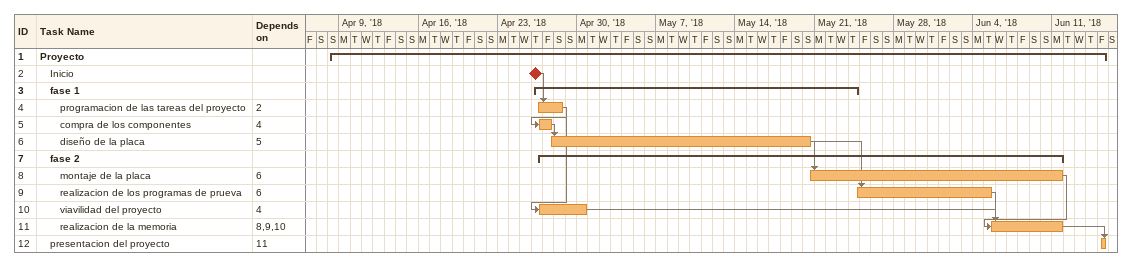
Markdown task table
| ID | Level | Task | Start | Finish | Predecessors |
|---|---|---|---|---|---|
| 1 | 1 | **Proyecto** | 2018-04-08 | 2018-06-15 |  |
| 2 | 2 | Inicio (milestone) | 2018-04-26 | 2018-04-26 |  |
| 3 | 2 | **fase 1** | 2018-04-26 | 2018-05-24 |  |
| 4 | 3 | programacion de las tareas del proyecto | 2018-04-26 | 2018-04-28 | 2 |
| 5 | 3 | compra de los componentes | 2018-04-26 | 2018-04-27 | 4 |
| 6 | 3 | diseño de la placa | 2018-04-27 | 2018-05-20 | 5 |
| 7 | 2 | **fase 2** | 2018-04-26 | 2018-06-11 |  |
| 8 | 3 | montaje de la placa | 2018-05-20 | 2018-06-11 | 6 |
| 9 | 3 | realizacion de los programas de prueva | 2018-05-24 | 2018-06-05 | 6 |
| 10 | 3 | viavilidad del proyecto | 2018-04-26 | 2018-04-30 | 4 |
| 11 | 3 | realizacion de la memoria | 2018-06-05 | 2018-06-11 | 8, 9, 10 |
| 12 | 2 | presentacion del proyecto | 2018-06-15 | 2018-06-15 | 11 |
